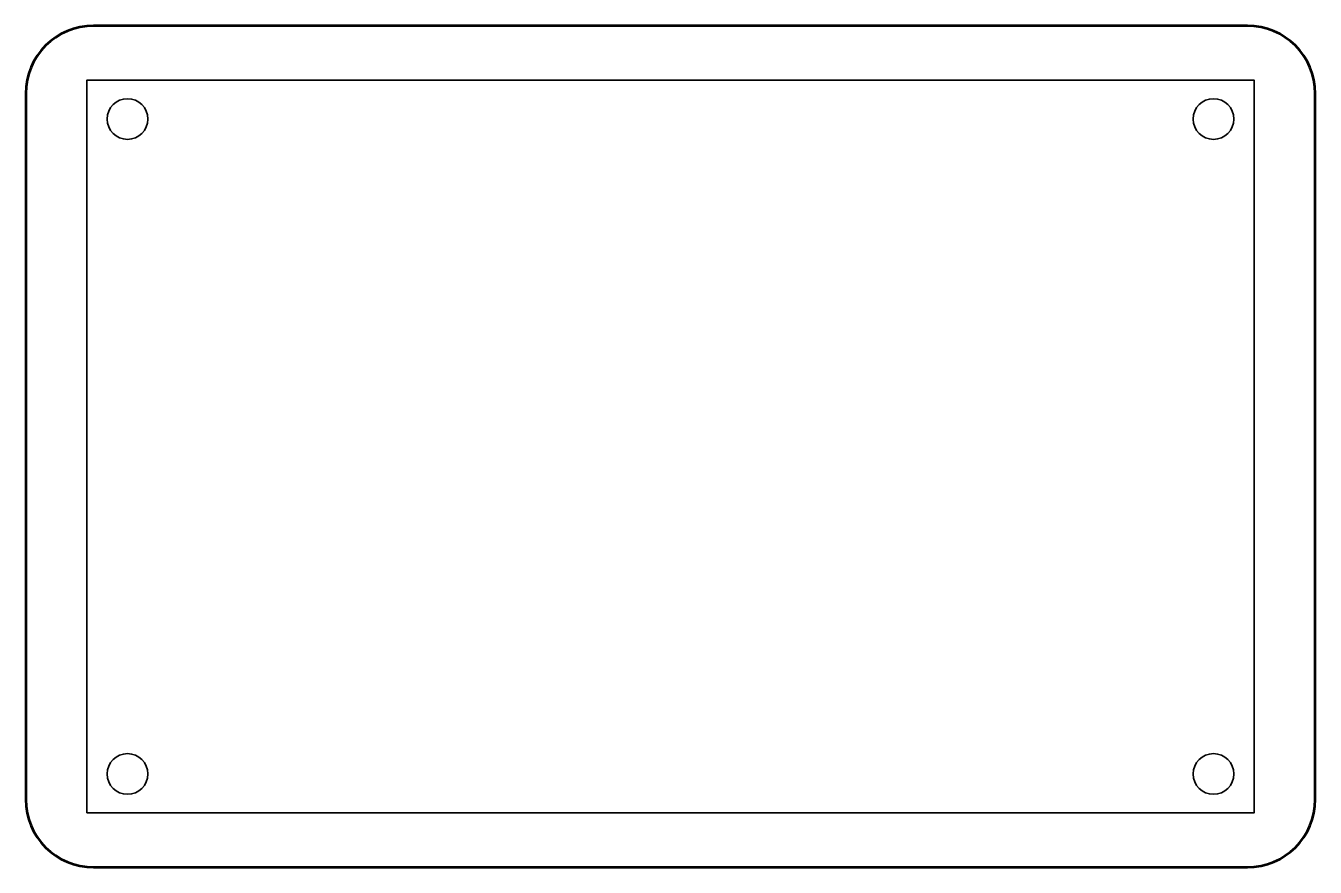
# Model space of a CAD drawing. Header units: centimetres. Extents: x -15.3 to -5.7, y -0.3 to 12.3.
# Drawn here: x -15.25 to -5.75, y -0.25 to 5.95 of the extents above; entities that cross this region are included whole.
import ezdxf

# ---------------------------------------------------------------- set-up
doc = ezdxf.new("R2010")
doc.units = ezdxf.units.CM
doc.header["$MEASUREMENT"] = 0
doc.layers.add('Layer 1', color=7, linetype='Continuous')

msp = doc.modelspace()

# ---------------------------------------------------------------- linework, layer by layer
at = {"layer": 'Layer 1', "color": 30, "lineweight": 35}
msp.add_lwpolyline([(-14.80005, 0.14997), (-6.20005, 0.14997), (-6.20005, 5.54997), (-14.80005, 5.54997), (-14.80005, 0.14997)], close=True, dxfattribs=at)
at = {"layer": 'Layer 1', "color": 250, "lineweight": 35}
for centre in [(-14.5005, 5.263), (-6.4995, 5.263), (-14.5005, 0.437), (-6.4995, 0.437)]:
    msp.add_ellipse(centre, major_axis=(0, 0.15), ratio=1, dxfattribs=at)
at = {"layer": 'Layer 1', "lineweight": 53}
msp.add_open_spline([(-14.74997, 5.95006), (-14.74997, 5.95006), (-6.25004, 5.95006), (-6.25004, 5.95006), (-6.25004, 5.95006), (-5.97304, 5.95006), (-5.74994, 5.72697), (-5.74994, 5.44996), (-5.74994, 5.44996), (-5.74994, 5.44996), (-5.74994, 0.25004), (-5.74994, 0.25004), (-5.74994, 0.25004), (-5.74994, -0.02696), (-5.97304, -0.25006), (-6.25004, -0.25006), (-6.25004, -0.25006), (-6.25004, -0.25006), (-14.74997, -0.25006), (-14.74997, -0.25006), (-14.74997, -0.25006), (-15.02697, -0.25006), (-15.25006, -0.02696), (-15.25006, 0.25004), (-15.25006, 0.25004), (-15.25006, 0.25004), (-15.25006, 5.44996), (-15.25006, 5.44996), (-15.25006, 5.44996), (-15.25006, 5.72697), (-15.02697, 5.95006), (-14.74997, 5.95006)], degree=3, knots=[0, 0, 0, 0, 0.125, 0.125, 0.125, 0.125, 0.25, 0.25, 0.25, 0.25, 0.375, 0.375, 0.375, 0.375, 0.5, 0.5, 0.5, 0.5, 0.625, 0.625, 0.625, 0.625, 0.75, 0.75, 0.75, 0.75, 0.875, 0.875, 0.875, 0.875, 1, 1, 1, 1], dxfattribs=at)

doc.saveas('drawing.dxf')
